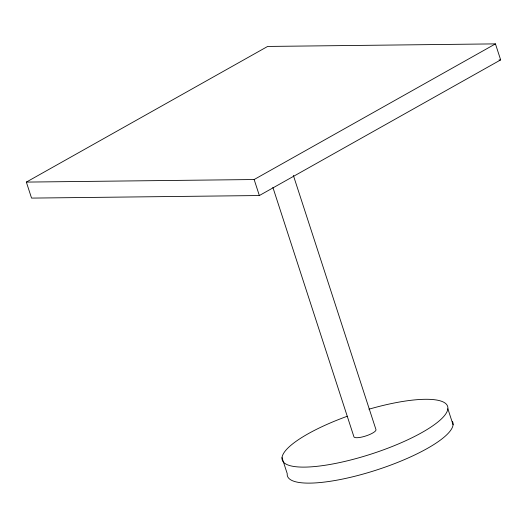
<?xml version="1.0" encoding="UTF-8"?>
<svg xmlns="http://www.w3.org/2000/svg" width="527" height="527" viewBox="0 0 527 527"><rect width="100%" height="100%" fill="white"/><g stroke="black" fill="none" stroke-linecap="round" stroke-linejoin="round"><path stroke-width="0.79" d="M26.35 182.092L267.65 46.442L495.446 43.879L500.65 59.894L259.35 195.537L31.554 198.099L26.35 182.092L254.146 179.529L495.446 43.879M499.003 59.907L500.65 59.894M447.864 408.768L453.068 424.775M293.368 175.405L375.949 429.558A11.594 2.905 -18 0 1 360.415 437.344L357.958 437.667A11.594 2.905 -18 0 1 353.94 436.837L272.881 187.375M254.146 179.529L259.35 195.537M282.017 457.627L287.222 473.641A86.942 21.772 -18 0 0 373.966 470.842A86.942 21.772 -18 0 0 452.495 421.541M368.92 409.209A86.942 21.772 -18 0 1 438.372 421.6A86.942 21.772 -18 0 1 298.928 466.988A86.942 21.772 -18 0 1 347.286 416.251"/></g></svg>
